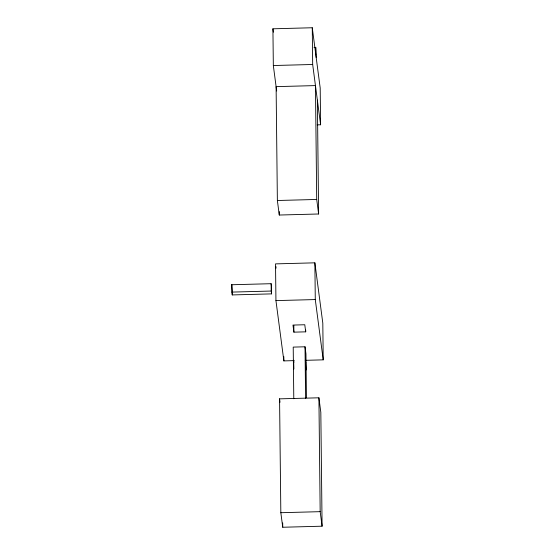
<?xml version="1.0" encoding="UTF-8"?>
<svg xmlns="http://www.w3.org/2000/svg" width="555" height="555" viewBox="0 0 555 555"><rect width="100%" height="100%" fill="white"/><g stroke="black" fill="none" stroke-linecap="round" stroke-linejoin="round"><path stroke-width="0.83" d="M276.681 91.006L273.331 65.532L272.921 28.805L312.264 27.75L320.2 88.037L320.61 124.771L317.189 124.861M314.019 47.404L315.733 47.355L316.19 57.54M273.331 65.532L312.673 64.484L320.61 124.771M277.368 200.508L316.711 199.453L318.625 213.987L279.283 215.035L277.368 200.508L276.106 86.642L315.448 85.588L316.711 199.453M305.257 360.327L323.218 359.848L322.809 323.114L314.872 262.827L275.53 263.882L275.939 300.609L283.876 360.903L294.136 360.625M231.782 284.75L271.124 283.695L271.499 286.533L271.582 293.879L232.24 294.934L231.782 284.75L232.24 294.934M231.865 292.096L271.208 291.042L271.582 293.879M275.939 300.609L315.282 299.561L323.218 359.848M305.708 331.841L304.778 324.751L292.971 325.07L293.907 332.161L305.708 331.841L305.694 330.135M306.443 397.789L305.958 353.882L305.021 346.792L293.22 347.104L293.789 398.761M279.567 398.851L318.91 397.796L320.825 412.33L322.087 526.196L282.745 527.25L280.83 512.716L279.567 398.851L280.018 402.271M280.83 512.716L320.173 511.661L322.087 526.196M272.921 28.805L273.372 32.197M293.9 362.38L293.623 360.25L293.886 369.019M275.863 266.428L276.085 268.127M317.363 100.122L318.625 213.987M315.733 47.355L315.816 54.702M318.91 397.796L320.173 511.661M312.264 27.75L312.673 64.484M314.872 262.827L315.282 299.561M305.021 346.792L305.597 398.441M293.831 325.327L293.907 332.161M283.827 356.629L283.876 360.903M279.248 211.587L279.283 215.035M282.696 522.935L282.745 527.25M271.124 283.695L271.208 291.042M305.798 362.776L305.423 359.938L305.881 370.123L305.798 362.776"/></g></svg>
